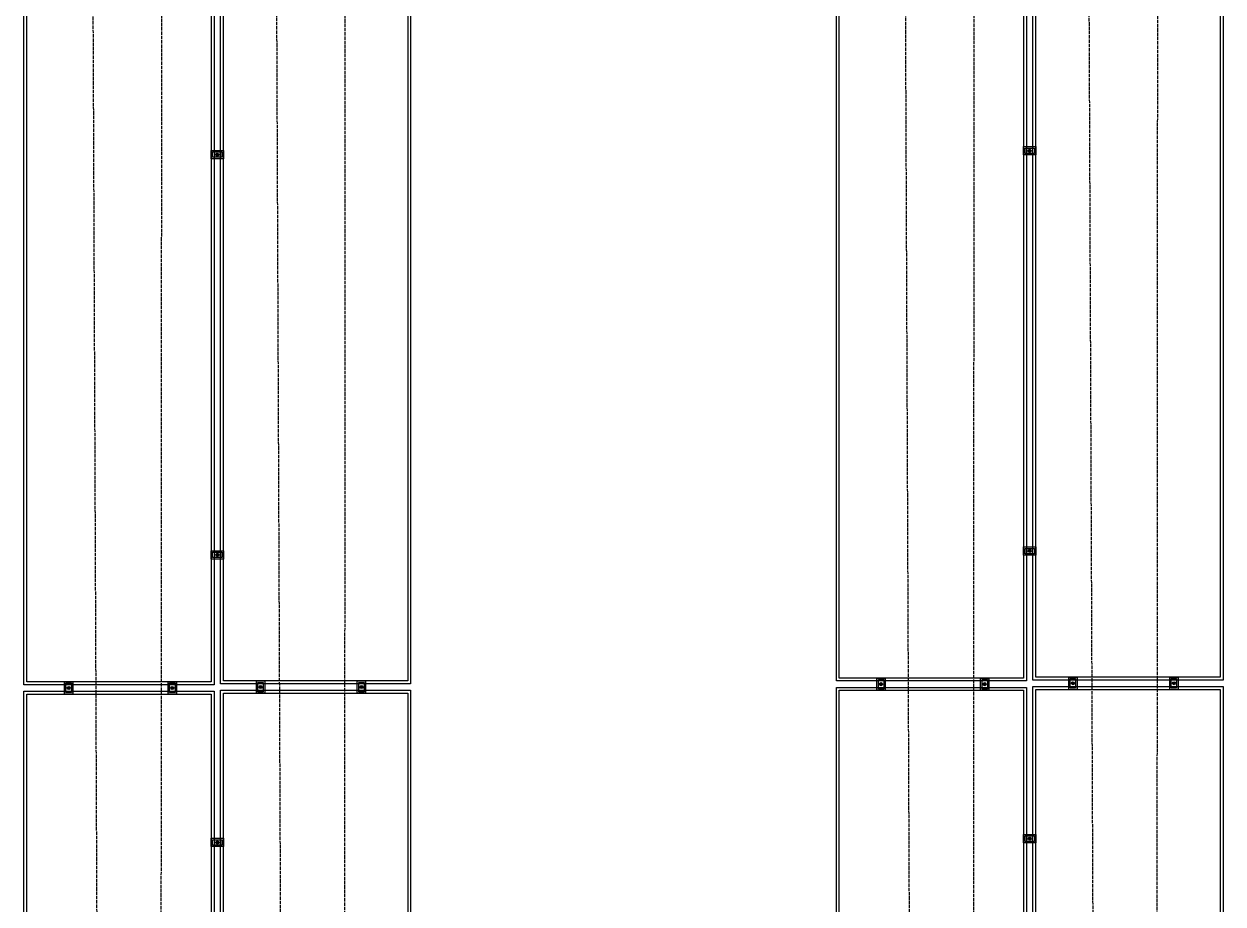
# Model space of a CAD drawing. Header units: millimetres. Extents: x 185509 to 291328, y 95263 to 331092.
# Drawn here: x 252841 to 257037, y 168019 to 171098 of the extents above; entities that cross this region are included whole.
import ezdxf

# ---------------------------------------------------------------- set-up
doc = ezdxf.new("R2010")
doc.units = ezdxf.units.MM
doc.linetypes.add('ACAD_ISO02W100', pattern=[15, 12, -3])
doc.layers.add('Cables string 1', color=20, linetype='ACAD_ISO02W100')
doc.layers.add('Cqbles string 2', color=72, linetype='ACAD_ISO02W100')

msp = doc.modelspace()

# ---------------------------------------------------------------- linework, layer by layer
for p, q in [((256360.712, 170650.967), (256360.712, 170657.757)), ((253514.242, 170641.084), (253521.032, 170641.084)), ((253517.637, 170637.689), (253517.637, 170644.479)), ((256357.317, 170654.362), (256364.107, 170654.362)), ((253514.242, 169240.719), (253521.032, 169240.719)), ((253517.637, 169237.324), (253517.637, 169244.114)), ((256357.317, 169253.998), (256364.107, 169253.998)), ((256360.712, 169250.603), (256360.712, 169257.393)), ((253000.951, 168775.018), (252994.161, 168775.018)), ((252997.556, 168771.623), (252997.556, 168778.413)), ((253363.645, 168775.018), (253356.855, 168775.018)), ((253360.25, 168771.623), (253360.25, 168778.413)), ((253672.388, 168778.297), (253665.599, 168778.297)), ((253668.994, 168774.902), (253668.994, 168781.692)), ((254025.602, 168778.297), (254018.812, 168778.297)), ((254022.207, 168774.902), (254022.207, 168781.692)), ((255844.026, 168788.297), (255837.236, 168788.297)), ((255840.631, 168784.902), (255840.631, 168791.692)), ((256206.72, 168788.297), (256199.93, 168788.297)), ((256203.325, 168784.902), (256203.325, 168791.692)), ((256515.463, 168791.575), (256508.673, 168791.575)), ((256512.068, 168788.18), (256512.068, 168794.97)), ((256868.677, 168791.575), (256861.887, 168791.575)), ((256865.282, 168788.18), (256865.282, 168794.97)), ((253514.242, 168234.471), (253521.032, 168234.471)), ((253517.637, 168231.076), (253517.637, 168237.866)), ((256357.317, 168247.749), (256364.107, 168247.749)), ((256360.712, 168244.354), (256360.712, 168251.144))]:
    msp.add_line(p, q)
for points in [[(252841.1, 168786.164), (252841.1, 171170.164), (253506.17, 171170.164), (253506.17, 168786.164)], [(253529.104, 168789.443), (253529.104, 171173.443), (254194.174, 171173.443), (254194.174, 168789.443)], [(253539.104, 168799.443), (253539.104, 171163.443), (254184.174, 171163.443), (254184.174, 168799.443)], [(255684.174, 168799.443), (255684.174, 171183.443), (256349.245, 171183.443), (256349.245, 168799.443)], [(255694.174, 168809.443), (255694.174, 171173.443), (256339.245, 171173.443), (256339.245, 168809.443)], [(256372.179, 168802.721), (256372.179, 171186.721), (257037.249, 171186.721), (257037.249, 168802.721)], [(256382.179, 168812.721), (256382.179, 171176.721), (257027.249, 171176.721), (257027.249, 168812.721)], [(252851.1, 168796.164), (252851.1, 171160.164), (253496.17, 171160.164), (253496.17, 168796.164)], [(256339.245, 170639.843), (256339.245, 170668.881), (256382.179, 170668.881), (256382.179, 170639.843)], [(256344.312, 170644.911), (256344.312, 170663.814), (256377.111, 170663.814), (256377.111, 170644.911)], [(253496.17, 170626.565), (253496.17, 170655.603), (253539.104, 170655.603), (253539.104, 170626.565)], [(253501.238, 170631.632), (253501.238, 170650.535), (253534.037, 170650.535), (253534.037, 170631.632)], [(253496.17, 169226.2), (253496.17, 169255.238), (253539.104, 169255.238), (253539.104, 169226.2)], [(253501.238, 169231.268), (253501.238, 169250.171), (253534.037, 169250.171), (253534.037, 169231.268)], [(256339.245, 169239.479), (256339.245, 169268.517), (256382.179, 169268.517), (256382.179, 169239.479)], [(256344.312, 169244.546), (256344.312, 169263.449), (256377.111, 169263.449), (256377.111, 169244.546)], [(256526.587, 168770.109), (256497.549, 168770.109), (256497.549, 168813.042), (256526.587, 168813.042)], [(256879.801, 168770.109), (256850.763, 168770.109), (256850.763, 168813.042), (256879.801, 168813.042)], [(253012.075, 168753.551), (252983.037, 168753.551), (252983.037, 168796.485), (253012.075, 168796.485)], [(253007.008, 168758.619), (252988.104, 168758.619), (252988.104, 168791.418), (253007.008, 168791.418)], [(253374.769, 168753.551), (253345.731, 168753.551), (253345.731, 168796.485), (253374.769, 168796.485)], [(253369.702, 168758.619), (253350.798, 168758.619), (253350.798, 168791.418), (253369.702, 168791.418)], [(253683.512, 168756.83), (253654.475, 168756.83), (253654.475, 168799.763), (253683.512, 168799.763)], [(253678.445, 168761.897), (253659.542, 168761.897), (253659.542, 168794.696), (253678.445, 168794.696)], [(254036.726, 168756.83), (254007.688, 168756.83), (254007.688, 168799.763), (254036.726, 168799.763)], [(254031.659, 168761.897), (254012.755, 168761.897), (254012.755, 168794.696), (254031.659, 168794.696)], [(255684.174, 166392.83), (255684.174, 168776.83), (256349.245, 168776.83), (256349.245, 166392.83)], [(255855.15, 168766.83), (255826.112, 168766.83), (255826.112, 168809.763), (255855.15, 168809.763)], [(255850.082, 168771.897), (255831.179, 168771.897), (255831.179, 168804.696), (255850.082, 168804.696)], [(256217.844, 168766.83), (256188.806, 168766.83), (256188.806, 168809.763), (256217.844, 168809.763)], [(256212.776, 168771.897), (256193.873, 168771.897), (256193.873, 168804.696), (256212.776, 168804.696)], [(256372.179, 166396.109), (256372.179, 168780.109), (257037.249, 168780.109), (257037.249, 166396.109)], [(256382.179, 166406.109), (256382.179, 168770.109), (257027.249, 168770.109), (257027.249, 166406.109)], [(256521.52, 168775.176), (256502.617, 168775.176), (256502.617, 168807.975), (256521.52, 168807.975)], [(256874.733, 168775.176), (256855.83, 168775.176), (256855.83, 168807.975), (256874.733, 168807.975)], [(252841.1, 166379.551), (252841.1, 168763.551), (253506.17, 168763.551), (253506.17, 166379.551)], [(252851.1, 166389.551), (252851.1, 168753.551), (253496.17, 168753.551), (253496.17, 166389.551)], [(253529.104, 166382.83), (253529.104, 168766.83), (254194.174, 168766.83), (254194.174, 166382.83)], [(253539.104, 166392.83), (253539.104, 168756.83), (254184.174, 168756.83), (254184.174, 166392.83)], [(255694.174, 166402.83), (255694.174, 168766.83), (256339.245, 168766.83), (256339.245, 166402.83)], [(253496.17, 168219.952), (253496.17, 168248.99), (253539.104, 168248.99), (253539.104, 168219.952)], [(253501.238, 168225.019), (253501.238, 168243.922), (253534.037, 168243.922), (253534.037, 168225.019)], [(256339.245, 168233.23), (256339.245, 168262.268), (256382.179, 168262.268), (256382.179, 168233.23)], [(256344.312, 168238.298), (256344.312, 168257.201), (256377.111, 168257.201), (256377.111, 168238.298)]]:
    msp.add_lwpolyline(points, close=True)
for centre, radius in [((256360.712, 170654.362), 5.395), ((256360.712, 170654.362), 3.395), ((253517.637, 170641.084), 5.395), ((253517.637, 170641.084), 3.395), ((253517.637, 169240.719), 5.395), ((253517.637, 169240.719), 3.395), ((256360.712, 169253.998), 5.395), ((256360.712, 169253.998), 3.395), ((252997.556, 168775.018), 5.395), ((252997.556, 168775.018), 3.395), ((253360.25, 168775.018), 5.395), ((253360.25, 168775.018), 3.395), ((253668.994, 168778.297), 5.395), ((253668.994, 168778.297), 3.395), ((254022.207, 168778.297), 5.395), ((254022.207, 168778.297), 3.395), ((255840.631, 168788.297), 5.395), ((255840.631, 168788.297), 3.395), ((256203.325, 168788.297), 5.395), ((256203.325, 168788.297), 3.395), ((256512.068, 168791.575), 5.395), ((256512.068, 168791.575), 3.395), ((256865.282, 168791.575), 5.395), ((256865.282, 168791.575), 3.395), ((253517.637, 168234.471), 5.395), ((253517.637, 168234.471), 3.395), ((256360.712, 168247.749), 5.395), ((256360.712, 168247.749), 3.395)]:
    msp.add_circle(centre, radius)
at = {"layer": 'Cables string 1'}
for p, q in [((253716.739, 173115.596), (253814.15, 149704.252)), ((256559.814, 173128.875), (256657.225, 149717.53)), ((253074.395, 173057.744), (253171.806, 149646.4)), ((255917.47, 173071.023), (256014.881, 149659.678))]:
    msp.add_line(p, q, dxfattribs=at)
at = {"layer": 'Cqbles string 2'}
for p, q in [((256808.663, 173227.936), (256796.362, 149713.564)), ((253965.588, 173214.658), (253953.287, 149700.286)), ((253323.244, 173156.806), (253310.943, 149642.434)), ((256166.318, 173170.084), (256154.017, 149655.712))]:
    msp.add_line(p, q, dxfattribs=at)

doc.saveas('drawing.dxf')
